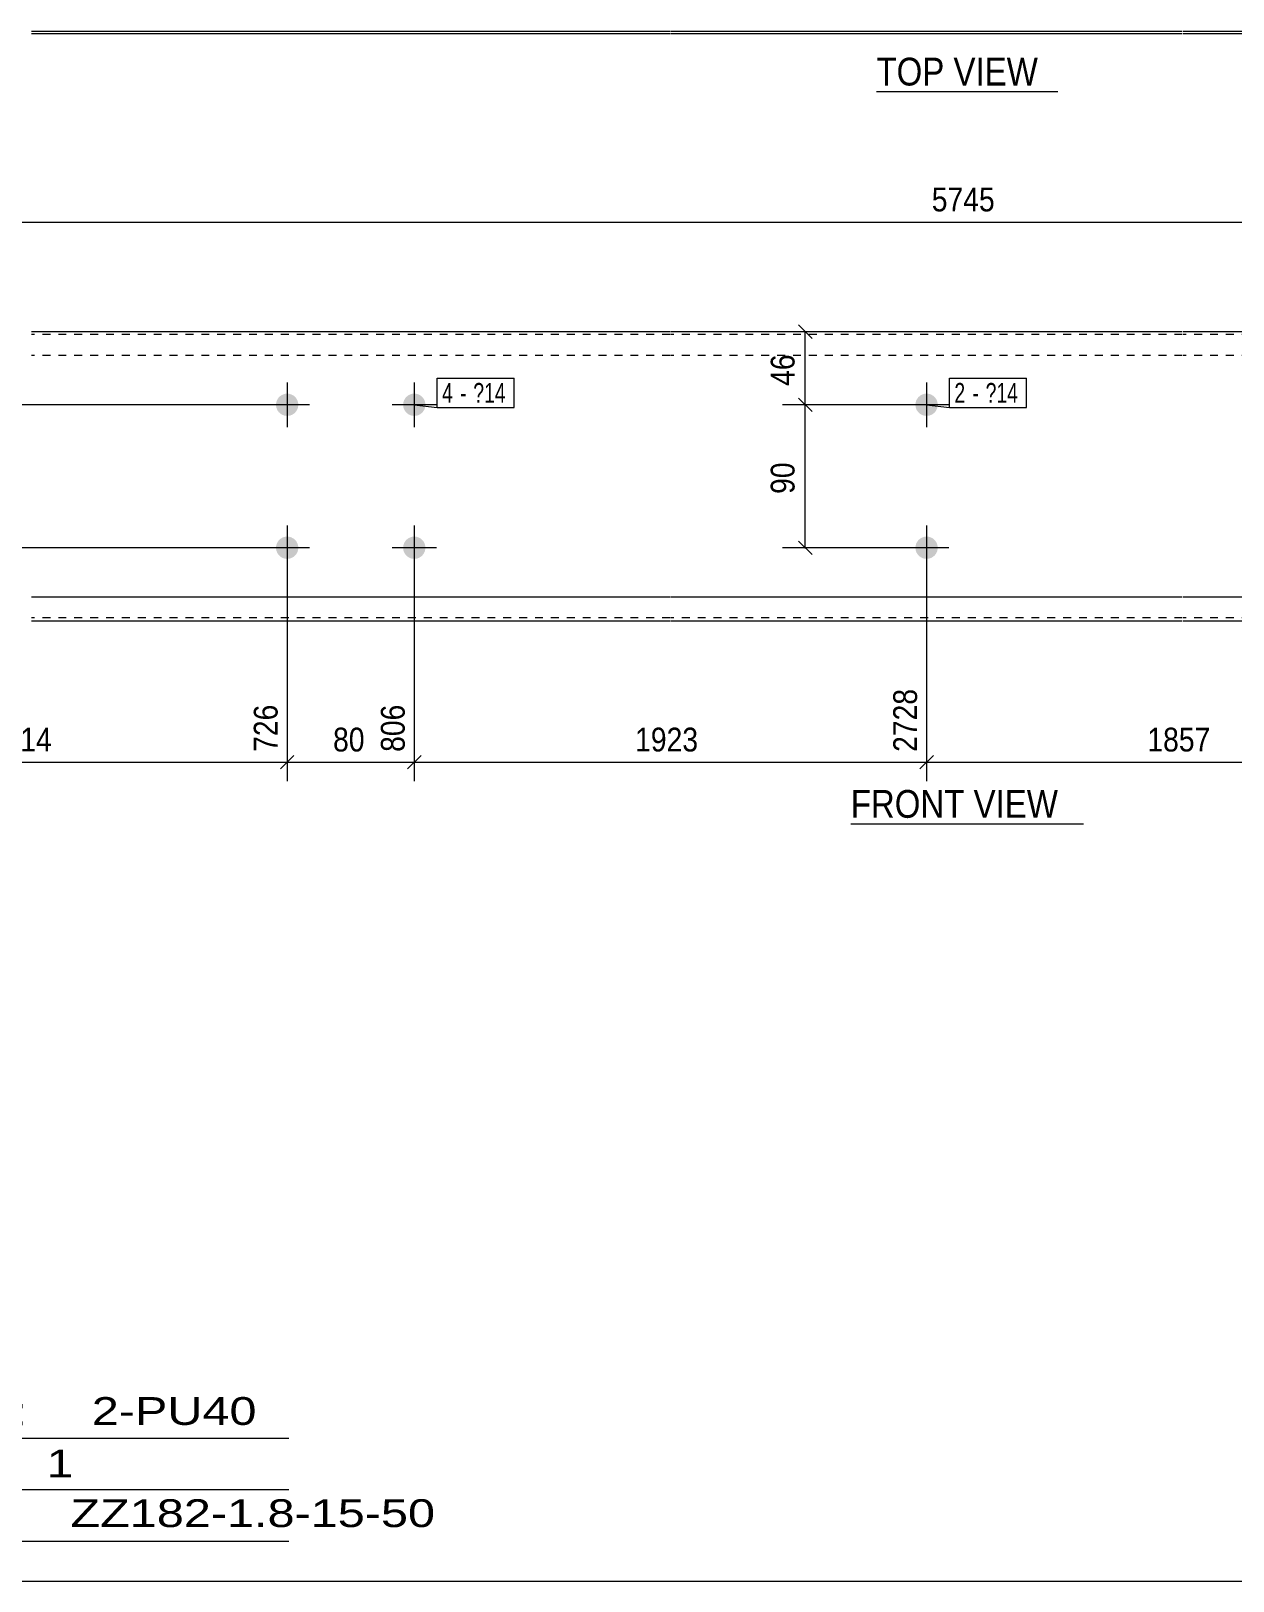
# Model space of a CAD drawing. Header units: millimetres. Extents: x 2 to 579, y 1 to 405.
# Drawn here: x 112 to 263.3, y 5 to 200.2 of the extents above; entities that cross this region are included whole.
import ezdxf

# ---------------------------------------------------------------- set-up
doc = ezdxf.new("R2010")
doc.units = ezdxf.units.MM
doc.linetypes.add('XKITLINE00', pattern=[0])
doc.linetypes.add('XKITLINE01', pattern=[4, 1, -1, 1, -1])
for name, color, linetype, lineweight in [('Bolt', 3, 'Continuous', 0), ('BoltMark', 7, 'Continuous', 0), ('Dimensions', 7, 'Continuous', 0), ('DrawingSheet', 5, 'Continuous', 0), ('OtherObjectType', 7, 'Continuous', 0), ('Part', 2, 'Continuous', 0)]:
    doc.layers.add(name, color=color, linetype=linetype, lineweight=lineweight)
doc.styles.add('ARIAL', font='ARIAL.TTF')
doc.styles.add('ARIAL_NARROW', font='ARIALN.TTF')

# ---------------------------------------------------------------- blocks, each defined once
blk = doc.blocks.new('*A1')
at = {"layer": 'Bolt'}
for points in [[(145.68, 153.06), (145.68, 153.02), (145.68, 152.99), (145.68, 152.95), (145.67, 152.92), (145.67, 152.89), (145.66, 152.85), (145.65, 152.82), (145.65, 152.79), (145.64, 152.75), (145.63, 152.72), (145.62, 152.69), (145.61, 152.65), (145.6, 152.62), (145.59, 152.59), (145.58, 152.56), (145.56, 152.52), (145.55, 152.49), (145.53, 152.46), (145.52, 152.43), (145.5, 152.4), (145.48, 152.37), (145.46, 152.34), (145.45, 152.31), (145.43, 152.29), (145.41, 152.26), (145.39, 152.23), (145.36, 152.2), (145.34, 152.18), (145.32, 152.15), (145.3, 152.13), (145.27, 152.1), (145.25, 152.08), (145.22, 152.05), (145.2, 152.03), (145.17, 152.01), (145.14, 151.99), (145.12, 151.97), (145.09, 151.95), (145.06, 151.93), (145.03, 151.91), (145, 151.89), (144.97, 151.87), (144.94, 151.86), (144.91, 151.84), (144.88, 151.83), (144.85, 151.81), (144.82, 151.8), (144.79, 151.79), (144.75, 151.77), (144.72, 151.76), (144.69, 151.75), (144.66, 151.74), (144.62, 151.73), (144.59, 151.73), (144.55, 151.72), (144.52, 151.71), (144.49, 151.71), (144.45, 151.7), (144.42, 151.7), (144.38, 151.7), (144.35, 151.69), (144.32, 151.69), (144.28, 151.69), (144.25, 151.69), (144.21, 151.69), (144.18, 151.7), (144.14, 151.7), (144.11, 151.7), (144.08, 151.71), (144.04, 151.71), (144.01, 151.72), (143.98, 151.73), (143.94, 151.73), (143.91, 151.74), (143.88, 151.75), (143.84, 151.76), (143.81, 151.77), (143.78, 151.79), (143.75, 151.8), (143.71, 151.81), (143.68, 151.83), (143.65, 151.84), (143.62, 151.86), (143.59, 151.87), (143.56, 151.89), (143.53, 151.91), (143.5, 151.93), (143.48, 151.95), (143.45, 151.97), (143.42, 151.99), (143.39, 152.01), (143.37, 152.03), (143.34, 152.05), (143.32, 152.08), (143.29, 152.1), (143.27, 152.13), (143.24, 152.15), (143.22, 152.18), (143.2, 152.2), (143.18, 152.23), (143.16, 152.26), (143.14, 152.29), (143.12, 152.31), (143.1, 152.34), (143.08, 152.37), (143.06, 152.4), (143.05, 152.43), (143.03, 152.46), (143.02, 152.49), (143, 152.52), (142.99, 152.56), (142.98, 152.59), (142.96, 152.62), (142.95, 152.65), (142.94, 152.69), (142.93, 152.72), (142.92, 152.75), (142.92, 152.79), (142.91, 152.82), (142.9, 152.85), (142.9, 152.89), (142.89, 152.92), (142.89, 152.95), (142.89, 152.99), (142.88, 153.02), (142.88, 153.06), (142.88, 153.09), (142.88, 153.13), (142.88, 153.16), (142.89, 153.2), (142.89, 153.23), (142.89, 153.26), (142.9, 153.3), (142.9, 153.33), (142.91, 153.37), (142.92, 153.4), (142.92, 153.43), (142.93, 153.47), (142.94, 153.5), (142.95, 153.53), (142.96, 153.56), (142.98, 153.6), (142.99, 153.63), (143, 153.66), (143.02, 153.69), (143.03, 153.72), (143.05, 153.75), (143.06, 153.78), (143.08, 153.81), (143.1, 153.84), (143.12, 153.87), (143.14, 153.9), (143.16, 153.93), (143.18, 153.95), (143.2, 153.98), (143.22, 154.01), (143.24, 154.03), (143.27, 154.06), (143.29, 154.08), (143.32, 154.11), (143.34, 154.13), (143.37, 154.15), (143.39, 154.17), (143.42, 154.2), (143.45, 154.22), (143.48, 154.24), (143.5, 154.26), (143.53, 154.27), (143.56, 154.29), (143.59, 154.31), (143.62, 154.33), (143.65, 154.34), (143.68, 154.36), (143.71, 154.37), (143.75, 154.39), (143.78, 154.4), (143.81, 154.41), (143.84, 154.42), (143.88, 154.43), (143.91, 154.44), (143.94, 154.45), (143.98, 154.46), (144.01, 154.47), (144.04, 154.47), (144.08, 154.48), (144.11, 154.48), (144.14, 154.49), (144.18, 154.49), (144.21, 154.49), (144.25, 154.49), (144.28, 154.49), (144.32, 154.49), (144.35, 154.49), (144.38, 154.49), (144.42, 154.49), (144.45, 154.48), (144.49, 154.48), (144.52, 154.47), (144.55, 154.47), (144.59, 154.46), (144.62, 154.45), (144.66, 154.44), (144.69, 154.43), (144.72, 154.42), (144.75, 154.41), (144.79, 154.4), (144.82, 154.39), (144.85, 154.37), (144.88, 154.36), (144.91, 154.34), (144.94, 154.33), (144.97, 154.31), (145, 154.29), (145.03, 154.27), (145.06, 154.26), (145.09, 154.24), (145.12, 154.22), (145.14, 154.2), (145.17, 154.17), (145.2, 154.15), (145.22, 154.13), (145.25, 154.11), (145.27, 154.08), (145.3, 154.06), (145.32, 154.03), (145.34, 154.01), (145.36, 153.98), (145.39, 153.95), (145.41, 153.93), (145.43, 153.9), (145.45, 153.87), (145.46, 153.84), (145.48, 153.81), (145.5, 153.78), (145.52, 153.75), (145.53, 153.72), (145.55, 153.69), (145.56, 153.66), (145.58, 153.63), (145.59, 153.6), (145.6, 153.56), (145.61, 153.53), (145.62, 153.5), (145.63, 153.47), (145.64, 153.43), (145.65, 153.4), (145.65, 153.37), (145.66, 153.33), (145.67, 153.3), (145.67, 153.26), (145.68, 153.23), (145.68, 153.2), (145.68, 153.16), (145.68, 153.13), (145.68, 153.09)], [(161.68, 153.06), (161.68, 153.02), (161.68, 152.99), (161.68, 152.95), (161.67, 152.92), (161.67, 152.89), (161.66, 152.85), (161.65, 152.82), (161.65, 152.79), (161.64, 152.75), (161.63, 152.72), (161.62, 152.69), (161.61, 152.65), (161.6, 152.62), (161.59, 152.59), (161.58, 152.56), (161.56, 152.52), (161.55, 152.49), (161.53, 152.46), (161.52, 152.43), (161.5, 152.4), (161.48, 152.37), (161.46, 152.34), (161.45, 152.31), (161.43, 152.29), (161.41, 152.26), (161.39, 152.23), (161.36, 152.2), (161.34, 152.18), (161.32, 152.15), (161.3, 152.13), (161.27, 152.1), (161.25, 152.08), (161.22, 152.05), (161.2, 152.03), (161.17, 152.01), (161.14, 151.99), (161.12, 151.97), (161.09, 151.95), (161.06, 151.93), (161.03, 151.91), (161, 151.89), (160.97, 151.87), (160.94, 151.86), (160.91, 151.84), (160.88, 151.83), (160.85, 151.81), (160.82, 151.8), (160.79, 151.79), (160.75, 151.77), (160.72, 151.76), (160.69, 151.75), (160.66, 151.74), (160.62, 151.73), (160.59, 151.73), (160.55, 151.72), (160.52, 151.71), (160.49, 151.71), (160.45, 151.7), (160.42, 151.7), (160.38, 151.7), (160.35, 151.69), (160.32, 151.69), (160.28, 151.69), (160.25, 151.69), (160.21, 151.69), (160.18, 151.7), (160.14, 151.7), (160.11, 151.7), (160.08, 151.71), (160.04, 151.71), (160.01, 151.72), (159.98, 151.73), (159.94, 151.73), (159.91, 151.74), (159.88, 151.75), (159.84, 151.76), (159.81, 151.77), (159.78, 151.79), (159.75, 151.8), (159.71, 151.81), (159.68, 151.83), (159.65, 151.84), (159.62, 151.86), (159.59, 151.87), (159.56, 151.89), (159.53, 151.91), (159.5, 151.93), (159.48, 151.95), (159.45, 151.97), (159.42, 151.99), (159.39, 152.01), (159.37, 152.03), (159.34, 152.05), (159.32, 152.08), (159.29, 152.1), (159.27, 152.13), (159.24, 152.15), (159.22, 152.18), (159.2, 152.2), (159.18, 152.23), (159.16, 152.26), (159.14, 152.29), (159.12, 152.31), (159.1, 152.34), (159.08, 152.37), (159.06, 152.4), (159.05, 152.43), (159.03, 152.46), (159.02, 152.49), (159, 152.52), (158.99, 152.56), (158.98, 152.59), (158.96, 152.62), (158.95, 152.65), (158.94, 152.69), (158.93, 152.72), (158.92, 152.75), (158.92, 152.79), (158.91, 152.82), (158.9, 152.85), (158.9, 152.89), (158.89, 152.92), (158.89, 152.95), (158.89, 152.99), (158.88, 153.02), (158.88, 153.06), (158.88, 153.09), (158.88, 153.13), (158.88, 153.16), (158.89, 153.2), (158.89, 153.23), (158.89, 153.26), (158.9, 153.3), (158.9, 153.33), (158.91, 153.37), (158.92, 153.4), (158.92, 153.43), (158.93, 153.47), (158.94, 153.5), (158.95, 153.53), (158.96, 153.56), (158.98, 153.6), (158.99, 153.63), (159, 153.66), (159.02, 153.69), (159.03, 153.72), (159.05, 153.75), (159.06, 153.78), (159.08, 153.81), (159.1, 153.84), (159.12, 153.87), (159.14, 153.9), (159.16, 153.93), (159.18, 153.95), (159.2, 153.98), (159.22, 154.01), (159.24, 154.03), (159.27, 154.06), (159.29, 154.08), (159.32, 154.11), (159.34, 154.13), (159.37, 154.15), (159.39, 154.17), (159.42, 154.2), (159.45, 154.22), (159.48, 154.24), (159.5, 154.26), (159.53, 154.27), (159.56, 154.29), (159.59, 154.31), (159.62, 154.33), (159.65, 154.34), (159.68, 154.36), (159.71, 154.37), (159.75, 154.39), (159.78, 154.4), (159.81, 154.41), (159.84, 154.42), (159.88, 154.43), (159.91, 154.44), (159.94, 154.45), (159.98, 154.46), (160.01, 154.47), (160.04, 154.47), (160.08, 154.48), (160.11, 154.48), (160.14, 154.49), (160.18, 154.49), (160.21, 154.49), (160.25, 154.49), (160.28, 154.49), (160.32, 154.49), (160.35, 154.49), (160.38, 154.49), (160.42, 154.49), (160.45, 154.48), (160.49, 154.48), (160.52, 154.47), (160.55, 154.47), (160.59, 154.46), (160.62, 154.45), (160.66, 154.44), (160.69, 154.43), (160.72, 154.42), (160.75, 154.41), (160.79, 154.4), (160.82, 154.39), (160.85, 154.37), (160.88, 154.36), (160.91, 154.34), (160.94, 154.33), (160.97, 154.31), (161, 154.29), (161.03, 154.27), (161.06, 154.26), (161.09, 154.24), (161.12, 154.22), (161.14, 154.2), (161.17, 154.17), (161.2, 154.15), (161.22, 154.13), (161.25, 154.11), (161.27, 154.08), (161.3, 154.06), (161.32, 154.03), (161.34, 154.01), (161.36, 153.98), (161.39, 153.95), (161.41, 153.93), (161.43, 153.9), (161.45, 153.87), (161.46, 153.84), (161.48, 153.81), (161.5, 153.78), (161.52, 153.75), (161.53, 153.72), (161.55, 153.69), (161.56, 153.66), (161.58, 153.63), (161.59, 153.6), (161.6, 153.56), (161.61, 153.53), (161.62, 153.5), (161.63, 153.47), (161.64, 153.43), (161.65, 153.4), (161.65, 153.37), (161.66, 153.33), (161.67, 153.3), (161.67, 153.26), (161.68, 153.23), (161.68, 153.2), (161.68, 153.16), (161.68, 153.13), (161.68, 153.09)], [(145.68, 135.06), (145.68, 135.02), (145.68, 134.99), (145.68, 134.95), (145.67, 134.92), (145.67, 134.89), (145.66, 134.85), (145.65, 134.82), (145.65, 134.79), (145.64, 134.75), (145.63, 134.72), (145.62, 134.69), (145.61, 134.65), (145.6, 134.62), (145.59, 134.59), (145.58, 134.56), (145.56, 134.52), (145.55, 134.49), (145.53, 134.46), (145.52, 134.43), (145.5, 134.4), (145.48, 134.37), (145.46, 134.34), (145.45, 134.31), (145.43, 134.29), (145.41, 134.26), (145.39, 134.23), (145.36, 134.2), (145.34, 134.18), (145.32, 134.15), (145.3, 134.13), (145.27, 134.1), (145.25, 134.08), (145.22, 134.05), (145.2, 134.03), (145.17, 134.01), (145.14, 133.99), (145.12, 133.97), (145.09, 133.95), (145.06, 133.93), (145.03, 133.91), (145, 133.89), (144.97, 133.87), (144.94, 133.86), (144.91, 133.84), (144.88, 133.83), (144.85, 133.81), (144.82, 133.8), (144.79, 133.79), (144.75, 133.77), (144.72, 133.76), (144.69, 133.75), (144.66, 133.74), (144.62, 133.73), (144.59, 133.73), (144.55, 133.72), (144.52, 133.71), (144.49, 133.71), (144.45, 133.7), (144.42, 133.7), (144.38, 133.7), (144.35, 133.69), (144.32, 133.69), (144.28, 133.69), (144.25, 133.69), (144.21, 133.69), (144.18, 133.7), (144.14, 133.7), (144.11, 133.7), (144.08, 133.71), (144.04, 133.71), (144.01, 133.72), (143.98, 133.73), (143.94, 133.73), (143.91, 133.74), (143.88, 133.75), (143.84, 133.76), (143.81, 133.77), (143.78, 133.79), (143.75, 133.8), (143.71, 133.81), (143.68, 133.83), (143.65, 133.84), (143.62, 133.86), (143.59, 133.87), (143.56, 133.89), (143.53, 133.91), (143.5, 133.93), (143.48, 133.95), (143.45, 133.97), (143.42, 133.99), (143.39, 134.01), (143.37, 134.03), (143.34, 134.05), (143.32, 134.08), (143.29, 134.1), (143.27, 134.13), (143.24, 134.15), (143.22, 134.18), (143.2, 134.2), (143.18, 134.23), (143.16, 134.26), (143.14, 134.29), (143.12, 134.31), (143.1, 134.34), (143.08, 134.37), (143.06, 134.4), (143.05, 134.43), (143.03, 134.46), (143.02, 134.49), (143, 134.52), (142.99, 134.56), (142.98, 134.59), (142.96, 134.62), (142.95, 134.65), (142.94, 134.69), (142.93, 134.72), (142.92, 134.75), (142.92, 134.79), (142.91, 134.82), (142.9, 134.85), (142.9, 134.89), (142.89, 134.92), (142.89, 134.95), (142.89, 134.99), (142.88, 135.02), (142.88, 135.06), (142.88, 135.09), (142.88, 135.13), (142.88, 135.16), (142.89, 135.2), (142.89, 135.23), (142.89, 135.26), (142.9, 135.3), (142.9, 135.33), (142.91, 135.37), (142.92, 135.4), (142.92, 135.43), (142.93, 135.47), (142.94, 135.5), (142.95, 135.53), (142.96, 135.56), (142.98, 135.6), (142.99, 135.63), (143, 135.66), (143.02, 135.69), (143.03, 135.72), (143.05, 135.75), (143.06, 135.78), (143.08, 135.81), (143.1, 135.84), (143.12, 135.87), (143.14, 135.9), (143.16, 135.93), (143.18, 135.95), (143.2, 135.98), (143.22, 136.01), (143.24, 136.03), (143.27, 136.06), (143.29, 136.08), (143.32, 136.11), (143.34, 136.13), (143.37, 136.15), (143.39, 136.17), (143.42, 136.2), (143.45, 136.22), (143.48, 136.24), (143.5, 136.26), (143.53, 136.27), (143.56, 136.29), (143.59, 136.31), (143.62, 136.33), (143.65, 136.34), (143.68, 136.36), (143.71, 136.37), (143.75, 136.39), (143.78, 136.4), (143.81, 136.41), (143.84, 136.42), (143.88, 136.43), (143.91, 136.44), (143.94, 136.45), (143.98, 136.46), (144.01, 136.47), (144.04, 136.47), (144.08, 136.48), (144.11, 136.48), (144.14, 136.49), (144.18, 136.49), (144.21, 136.49), (144.25, 136.49), (144.28, 136.49), (144.32, 136.49), (144.35, 136.49), (144.38, 136.49), (144.42, 136.49), (144.45, 136.48), (144.49, 136.48), (144.52, 136.47), (144.55, 136.47), (144.59, 136.46), (144.62, 136.45), (144.66, 136.44), (144.69, 136.43), (144.72, 136.42), (144.75, 136.41), (144.79, 136.4), (144.82, 136.39), (144.85, 136.37), (144.88, 136.36), (144.91, 136.34), (144.94, 136.33), (144.97, 136.31), (145, 136.29), (145.03, 136.27), (145.06, 136.26), (145.09, 136.24), (145.12, 136.22), (145.14, 136.2), (145.17, 136.17), (145.2, 136.15), (145.22, 136.13), (145.25, 136.11), (145.27, 136.08), (145.3, 136.06), (145.32, 136.03), (145.34, 136.01), (145.36, 135.98), (145.39, 135.95), (145.41, 135.93), (145.43, 135.9), (145.45, 135.87), (145.46, 135.84), (145.48, 135.81), (145.5, 135.78), (145.52, 135.75), (145.53, 135.72), (145.55, 135.69), (145.56, 135.66), (145.58, 135.63), (145.59, 135.6), (145.6, 135.56), (145.61, 135.53), (145.62, 135.5), (145.63, 135.47), (145.64, 135.43), (145.65, 135.4), (145.65, 135.37), (145.66, 135.33), (145.67, 135.3), (145.67, 135.26), (145.68, 135.23), (145.68, 135.2), (145.68, 135.16), (145.68, 135.13), (145.68, 135.09)], [(161.68, 135.06), (161.68, 135.02), (161.68, 134.99), (161.68, 134.95), (161.67, 134.92), (161.67, 134.89), (161.66, 134.85), (161.65, 134.82), (161.65, 134.79), (161.64, 134.75), (161.63, 134.72), (161.62, 134.69), (161.61, 134.65), (161.6, 134.62), (161.59, 134.59), (161.58, 134.56), (161.56, 134.52), (161.55, 134.49), (161.53, 134.46), (161.52, 134.43), (161.5, 134.4), (161.48, 134.37), (161.46, 134.34), (161.45, 134.31), (161.43, 134.29), (161.41, 134.26), (161.39, 134.23), (161.36, 134.2), (161.34, 134.18), (161.32, 134.15), (161.3, 134.13), (161.27, 134.1), (161.25, 134.08), (161.22, 134.05), (161.2, 134.03), (161.17, 134.01), (161.14, 133.99), (161.12, 133.97), (161.09, 133.95), (161.06, 133.93), (161.03, 133.91), (161, 133.89), (160.97, 133.87), (160.94, 133.86), (160.91, 133.84), (160.88, 133.83), (160.85, 133.81), (160.82, 133.8), (160.79, 133.79), (160.75, 133.77), (160.72, 133.76), (160.69, 133.75), (160.66, 133.74), (160.62, 133.73), (160.59, 133.73), (160.55, 133.72), (160.52, 133.71), (160.49, 133.71), (160.45, 133.7), (160.42, 133.7), (160.38, 133.7), (160.35, 133.69), (160.32, 133.69), (160.28, 133.69), (160.25, 133.69), (160.21, 133.69), (160.18, 133.7), (160.14, 133.7), (160.11, 133.7), (160.08, 133.71), (160.04, 133.71), (160.01, 133.72), (159.98, 133.73), (159.94, 133.73), (159.91, 133.74), (159.88, 133.75), (159.84, 133.76), (159.81, 133.77), (159.78, 133.79), (159.75, 133.8), (159.71, 133.81), (159.68, 133.83), (159.65, 133.84), (159.62, 133.86), (159.59, 133.87), (159.56, 133.89), (159.53, 133.91), (159.5, 133.93), (159.48, 133.95), (159.45, 133.97), (159.42, 133.99), (159.39, 134.01), (159.37, 134.03), (159.34, 134.05), (159.32, 134.08), (159.29, 134.1), (159.27, 134.13), (159.24, 134.15), (159.22, 134.18), (159.2, 134.2), (159.18, 134.23), (159.16, 134.26), (159.14, 134.29), (159.12, 134.31), (159.1, 134.34), (159.08, 134.37), (159.06, 134.4), (159.05, 134.43), (159.03, 134.46), (159.02, 134.49), (159, 134.52), (158.99, 134.56), (158.98, 134.59), (158.96, 134.62), (158.95, 134.65), (158.94, 134.69), (158.93, 134.72), (158.92, 134.75), (158.92, 134.79), (158.91, 134.82), (158.9, 134.85), (158.9, 134.89), (158.89, 134.92), (158.89, 134.95), (158.89, 134.99), (158.88, 135.02), (158.88, 135.06), (158.88, 135.09), (158.88, 135.13), (158.88, 135.16), (158.89, 135.2), (158.89, 135.23), (158.89, 135.26), (158.9, 135.3), (158.9, 135.33), (158.91, 135.37), (158.92, 135.4), (158.92, 135.43), (158.93, 135.47), (158.94, 135.5), (158.95, 135.53), (158.96, 135.56), (158.98, 135.6), (158.99, 135.63), (159, 135.66), (159.02, 135.69), (159.03, 135.72), (159.05, 135.75), (159.06, 135.78), (159.08, 135.81), (159.1, 135.84), (159.12, 135.87), (159.14, 135.9), (159.16, 135.93), (159.18, 135.95), (159.2, 135.98), (159.22, 136.01), (159.24, 136.03), (159.27, 136.06), (159.29, 136.08), (159.32, 136.11), (159.34, 136.13), (159.37, 136.15), (159.39, 136.17), (159.42, 136.2), (159.45, 136.22), (159.48, 136.24), (159.5, 136.26), (159.53, 136.27), (159.56, 136.29), (159.59, 136.31), (159.62, 136.33), (159.65, 136.34), (159.68, 136.36), (159.71, 136.37), (159.75, 136.39), (159.78, 136.4), (159.81, 136.41), (159.84, 136.42), (159.88, 136.43), (159.91, 136.44), (159.94, 136.45), (159.98, 136.46), (160.01, 136.47), (160.04, 136.47), (160.08, 136.48), (160.11, 136.48), (160.14, 136.49), (160.18, 136.49), (160.21, 136.49), (160.25, 136.49), (160.28, 136.49), (160.32, 136.49), (160.35, 136.49), (160.38, 136.49), (160.42, 136.49), (160.45, 136.48), (160.49, 136.48), (160.52, 136.47), (160.55, 136.47), (160.59, 136.46), (160.62, 136.45), (160.66, 136.44), (160.69, 136.43), (160.72, 136.42), (160.75, 136.41), (160.79, 136.4), (160.82, 136.39), (160.85, 136.37), (160.88, 136.36), (160.91, 136.34), (160.94, 136.33), (160.97, 136.31), (161, 136.29), (161.03, 136.27), (161.06, 136.26), (161.09, 136.24), (161.12, 136.22), (161.14, 136.2), (161.17, 136.17), (161.2, 136.15), (161.22, 136.13), (161.25, 136.11), (161.27, 136.08), (161.3, 136.06), (161.32, 136.03), (161.34, 136.01), (161.36, 135.98), (161.39, 135.95), (161.41, 135.93), (161.43, 135.9), (161.45, 135.87), (161.46, 135.84), (161.48, 135.81), (161.5, 135.78), (161.52, 135.75), (161.53, 135.72), (161.55, 135.69), (161.56, 135.66), (161.58, 135.63), (161.59, 135.6), (161.6, 135.56), (161.61, 135.53), (161.62, 135.5), (161.63, 135.47), (161.64, 135.43), (161.65, 135.4), (161.65, 135.37), (161.66, 135.33), (161.67, 135.3), (161.67, 135.26), (161.68, 135.23), (161.68, 135.2), (161.68, 135.16), (161.68, 135.13), (161.68, 135.09)]]:
    blk.add_hatch(color=3, dxfattribs=at).paths.add_polyline_path(points, flags=17)
at = {"layer": 'Bolt', "color": 3, "linetype": 'XKITLINE00', "lineweight": 0}
for p, q in [((144.28, 155.89), (144.28, 150.29)), ((160.28, 155.89), (160.28, 150.29)), ((147.08, 153.09), (141.48, 153.09)), ((163.08, 153.09), (157.48, 153.09)), ((144.28, 137.89), (144.28, 132.29)), ((160.28, 137.89), (160.28, 132.29)), ((147.08, 135.09), (141.48, 135.09)), ((163.08, 135.09), (157.48, 135.09))]:
    blk.add_line(p, q, dxfattribs=at)
blk = doc.blocks.new('*A3')
at = {"layer": 'Bolt'}
for points in [[(226.17, 153.06), (226.17, 153.02), (226.17, 152.99), (226.16, 152.95), (226.16, 152.92), (226.15, 152.89), (226.15, 152.85), (226.14, 152.82), (226.14, 152.79), (226.13, 152.75), (226.12, 152.72), (226.11, 152.69), (226.1, 152.65), (226.09, 152.62), (226.08, 152.59), (226.06, 152.56), (226.05, 152.52), (226.04, 152.49), (226.02, 152.46), (226, 152.43), (225.99, 152.4), (225.97, 152.37), (225.95, 152.34), (225.93, 152.31), (225.91, 152.29), (225.89, 152.26), (225.87, 152.23), (225.85, 152.2), (225.83, 152.18), (225.81, 152.15), (225.78, 152.13), (225.76, 152.1), (225.74, 152.08), (225.71, 152.05), (225.68, 152.03), (225.66, 152.01), (225.63, 151.99), (225.6, 151.97), (225.58, 151.95), (225.55, 151.93), (225.52, 151.91), (225.49, 151.89), (225.46, 151.87), (225.43, 151.86), (225.4, 151.84), (225.37, 151.83), (225.34, 151.81), (225.31, 151.8), (225.27, 151.79), (225.24, 151.77), (225.21, 151.76), (225.18, 151.75), (225.14, 151.74), (225.11, 151.73), (225.08, 151.73), (225.04, 151.72), (225.01, 151.71), (224.98, 151.71), (224.94, 151.7), (224.91, 151.7), (224.87, 151.7), (224.84, 151.69), (224.8, 151.69), (224.77, 151.69), (224.74, 151.69), (224.7, 151.69), (224.67, 151.7), (224.63, 151.7), (224.6, 151.7), (224.56, 151.71), (224.53, 151.71), (224.5, 151.72), (224.46, 151.73), (224.43, 151.73), (224.4, 151.74), (224.36, 151.75), (224.33, 151.76), (224.3, 151.77), (224.27, 151.79), (224.23, 151.8), (224.2, 151.81), (224.17, 151.83), (224.14, 151.84), (224.11, 151.86), (224.08, 151.87), (224.05, 151.89), (224.02, 151.91), (223.99, 151.93), (223.96, 151.95), (223.94, 151.97), (223.91, 151.99), (223.88, 152.01), (223.86, 152.03), (223.83, 152.05), (223.8, 152.08), (223.78, 152.1), (223.76, 152.13), (223.73, 152.15), (223.71, 152.18), (223.69, 152.2), (223.67, 152.23), (223.65, 152.26), (223.63, 152.29), (223.61, 152.31), (223.59, 152.34), (223.57, 152.37), (223.55, 152.4), (223.53, 152.43), (223.52, 152.46), (223.5, 152.49), (223.49, 152.52), (223.48, 152.56), (223.46, 152.59), (223.45, 152.62), (223.44, 152.65), (223.43, 152.69), (223.42, 152.72), (223.41, 152.75), (223.4, 152.79), (223.4, 152.82), (223.39, 152.85), (223.38, 152.89), (223.38, 152.92), (223.38, 152.95), (223.37, 152.99), (223.37, 153.02), (223.37, 153.06), (223.37, 153.09), (223.37, 153.13), (223.37, 153.16), (223.37, 153.2), (223.38, 153.23), (223.38, 153.26), (223.38, 153.3), (223.39, 153.33), (223.4, 153.37), (223.4, 153.4), (223.41, 153.43), (223.42, 153.47), (223.43, 153.5), (223.44, 153.53), (223.45, 153.56), (223.46, 153.6), (223.48, 153.63), (223.49, 153.66), (223.5, 153.69), (223.52, 153.72), (223.53, 153.75), (223.55, 153.78), (223.57, 153.81), (223.59, 153.84), (223.61, 153.87), (223.63, 153.9), (223.65, 153.93), (223.67, 153.95), (223.69, 153.98), (223.71, 154.01), (223.73, 154.03), (223.76, 154.06), (223.78, 154.08), (223.8, 154.11), (223.83, 154.13), (223.86, 154.15), (223.88, 154.17), (223.91, 154.2), (223.94, 154.22), (223.96, 154.24), (223.99, 154.26), (224.02, 154.27), (224.05, 154.29), (224.08, 154.31), (224.11, 154.33), (224.14, 154.34), (224.17, 154.36), (224.2, 154.37), (224.23, 154.39), (224.27, 154.4), (224.3, 154.41), (224.33, 154.42), (224.36, 154.43), (224.4, 154.44), (224.43, 154.45), (224.46, 154.46), (224.5, 154.47), (224.53, 154.47), (224.56, 154.48), (224.6, 154.48), (224.63, 154.49), (224.67, 154.49), (224.7, 154.49), (224.74, 154.49), (224.77, 154.49), (224.8, 154.49), (224.84, 154.49), (224.87, 154.49), (224.91, 154.49), (224.94, 154.48), (224.98, 154.48), (225.01, 154.47), (225.04, 154.47), (225.08, 154.46), (225.11, 154.45), (225.14, 154.44), (225.18, 154.43), (225.21, 154.42), (225.24, 154.41), (225.27, 154.4), (225.31, 154.39), (225.34, 154.37), (225.37, 154.36), (225.4, 154.34), (225.43, 154.33), (225.46, 154.31), (225.49, 154.29), (225.52, 154.27), (225.55, 154.26), (225.58, 154.24), (225.6, 154.22), (225.63, 154.2), (225.66, 154.17), (225.68, 154.15), (225.71, 154.13), (225.74, 154.11), (225.76, 154.08), (225.78, 154.06), (225.81, 154.03), (225.83, 154.01), (225.85, 153.98), (225.87, 153.95), (225.89, 153.93), (225.91, 153.9), (225.93, 153.87), (225.95, 153.84), (225.97, 153.81), (225.99, 153.78), (226, 153.75), (226.02, 153.72), (226.04, 153.69), (226.05, 153.66), (226.06, 153.63), (226.08, 153.6), (226.09, 153.56), (226.1, 153.53), (226.11, 153.5), (226.12, 153.47), (226.13, 153.43), (226.14, 153.4), (226.14, 153.37), (226.15, 153.33), (226.15, 153.3), (226.16, 153.26), (226.16, 153.23), (226.17, 153.2), (226.17, 153.16), (226.17, 153.13), (226.17, 153.09)], [(226.17, 135.06), (226.17, 135.02), (226.17, 134.99), (226.16, 134.95), (226.16, 134.92), (226.15, 134.89), (226.15, 134.85), (226.14, 134.82), (226.14, 134.79), (226.13, 134.75), (226.12, 134.72), (226.11, 134.69), (226.1, 134.65), (226.09, 134.62), (226.08, 134.59), (226.06, 134.56), (226.05, 134.52), (226.04, 134.49), (226.02, 134.46), (226, 134.43), (225.99, 134.4), (225.97, 134.37), (225.95, 134.34), (225.93, 134.31), (225.91, 134.29), (225.89, 134.26), (225.87, 134.23), (225.85, 134.2), (225.83, 134.18), (225.81, 134.15), (225.78, 134.13), (225.76, 134.1), (225.74, 134.08), (225.71, 134.05), (225.68, 134.03), (225.66, 134.01), (225.63, 133.99), (225.6, 133.97), (225.58, 133.95), (225.55, 133.93), (225.52, 133.91), (225.49, 133.89), (225.46, 133.87), (225.43, 133.86), (225.4, 133.84), (225.37, 133.83), (225.34, 133.81), (225.31, 133.8), (225.27, 133.79), (225.24, 133.77), (225.21, 133.76), (225.18, 133.75), (225.14, 133.74), (225.11, 133.73), (225.08, 133.73), (225.04, 133.72), (225.01, 133.71), (224.98, 133.71), (224.94, 133.7), (224.91, 133.7), (224.87, 133.7), (224.84, 133.69), (224.8, 133.69), (224.77, 133.69), (224.74, 133.69), (224.7, 133.69), (224.67, 133.7), (224.63, 133.7), (224.6, 133.7), (224.56, 133.71), (224.53, 133.71), (224.5, 133.72), (224.46, 133.73), (224.43, 133.73), (224.4, 133.74), (224.36, 133.75), (224.33, 133.76), (224.3, 133.77), (224.27, 133.79), (224.23, 133.8), (224.2, 133.81), (224.17, 133.83), (224.14, 133.84), (224.11, 133.86), (224.08, 133.87), (224.05, 133.89), (224.02, 133.91), (223.99, 133.93), (223.96, 133.95), (223.94, 133.97), (223.91, 133.99), (223.88, 134.01), (223.86, 134.03), (223.83, 134.05), (223.8, 134.08), (223.78, 134.1), (223.76, 134.13), (223.73, 134.15), (223.71, 134.18), (223.69, 134.2), (223.67, 134.23), (223.65, 134.26), (223.63, 134.29), (223.61, 134.31), (223.59, 134.34), (223.57, 134.37), (223.55, 134.4), (223.53, 134.43), (223.52, 134.46), (223.5, 134.49), (223.49, 134.52), (223.48, 134.56), (223.46, 134.59), (223.45, 134.62), (223.44, 134.65), (223.43, 134.69), (223.42, 134.72), (223.41, 134.75), (223.4, 134.79), (223.4, 134.82), (223.39, 134.85), (223.38, 134.89), (223.38, 134.92), (223.38, 134.95), (223.37, 134.99), (223.37, 135.02), (223.37, 135.06), (223.37, 135.09), (223.37, 135.13), (223.37, 135.16), (223.37, 135.2), (223.38, 135.23), (223.38, 135.26), (223.38, 135.3), (223.39, 135.33), (223.4, 135.37), (223.4, 135.4), (223.41, 135.43), (223.42, 135.47), (223.43, 135.5), (223.44, 135.53), (223.45, 135.56), (223.46, 135.6), (223.48, 135.63), (223.49, 135.66), (223.5, 135.69), (223.52, 135.72), (223.53, 135.75), (223.55, 135.78), (223.57, 135.81), (223.59, 135.84), (223.61, 135.87), (223.63, 135.9), (223.65, 135.93), (223.67, 135.95), (223.69, 135.98), (223.71, 136.01), (223.73, 136.03), (223.76, 136.06), (223.78, 136.08), (223.8, 136.11), (223.83, 136.13), (223.86, 136.15), (223.88, 136.17), (223.91, 136.2), (223.94, 136.22), (223.96, 136.24), (223.99, 136.26), (224.02, 136.27), (224.05, 136.29), (224.08, 136.31), (224.11, 136.33), (224.14, 136.34), (224.17, 136.36), (224.2, 136.37), (224.23, 136.39), (224.27, 136.4), (224.3, 136.41), (224.33, 136.42), (224.36, 136.43), (224.4, 136.44), (224.43, 136.45), (224.46, 136.46), (224.5, 136.47), (224.53, 136.47), (224.56, 136.48), (224.6, 136.48), (224.63, 136.49), (224.67, 136.49), (224.7, 136.49), (224.74, 136.49), (224.77, 136.49), (224.8, 136.49), (224.84, 136.49), (224.87, 136.49), (224.91, 136.49), (224.94, 136.48), (224.98, 136.48), (225.01, 136.47), (225.04, 136.47), (225.08, 136.46), (225.11, 136.45), (225.14, 136.44), (225.18, 136.43), (225.21, 136.42), (225.24, 136.41), (225.27, 136.4), (225.31, 136.39), (225.34, 136.37), (225.37, 136.36), (225.4, 136.34), (225.43, 136.33), (225.46, 136.31), (225.49, 136.29), (225.52, 136.27), (225.55, 136.26), (225.58, 136.24), (225.6, 136.22), (225.63, 136.2), (225.66, 136.17), (225.68, 136.15), (225.71, 136.13), (225.74, 136.11), (225.76, 136.08), (225.78, 136.06), (225.81, 136.03), (225.83, 136.01), (225.85, 135.98), (225.87, 135.95), (225.89, 135.93), (225.91, 135.9), (225.93, 135.87), (225.95, 135.84), (225.97, 135.81), (225.99, 135.78), (226, 135.75), (226.02, 135.72), (226.04, 135.69), (226.05, 135.66), (226.06, 135.63), (226.08, 135.6), (226.09, 135.56), (226.1, 135.53), (226.11, 135.5), (226.12, 135.47), (226.13, 135.43), (226.14, 135.4), (226.14, 135.37), (226.15, 135.33), (226.15, 135.3), (226.16, 135.26), (226.16, 135.23), (226.17, 135.2), (226.17, 135.16), (226.17, 135.13), (226.17, 135.09)]]:
    blk.add_hatch(color=3, dxfattribs=at).paths.add_polyline_path(points, flags=17)
at = {"layer": 'Bolt', "color": 3, "linetype": 'XKITLINE00', "lineweight": 0}
for p, q in [((224.77, 155.89), (224.77, 150.29)), ((227.57, 153.09), (221.97, 153.09)), ((224.77, 137.89), (224.77, 132.29)), ((227.57, 135.09), (221.97, 135.09))]:
    blk.add_line(p, q, dxfattribs=at)
blk = doc.blocks.new('*A6')
at = {"layer": 'Part', "color": 2, "linetype": 'XKITLINE00', "lineweight": 0}
for p, q in [((192.48, 162.29), (112.09, 162.29)), ((256.96, 162.29), (192.58, 162.29)), ((321.45, 162.29), (257.06, 162.29)), ((192.48, 128.89), (112.09, 128.89)), ((256.96, 128.89), (192.58, 128.89)), ((321.45, 128.89), (257.06, 128.89)), ((112.09, 125.89), (192.48, 125.89)), ((192.58, 125.89), (256.96, 125.89)), ((257.06, 125.89), (321.45, 125.89))]:
    blk.add_line(p, q, dxfattribs=at)
at = {"layer": 'Part', "color": 7, "linetype": 'XKITLINE01', "lineweight": 0}
for p, q in [((192.48, 161.93), (112.09, 161.93)), ((256.96, 161.93), (192.58, 161.93)), ((321.45, 161.93), (257.06, 161.93)), ((192.48, 159.29), (112.09, 159.29)), ((256.96, 159.29), (192.58, 159.29)), ((321.45, 159.29), (257.06, 159.29)), ((192.48, 126.25), (112.09, 126.25)), ((256.96, 126.25), (192.58, 126.25)), ((321.45, 126.25), (257.06, 126.25))]:
    blk.add_line(p, q, dxfattribs=at)
blk = doc.blocks.new('*A12')
at = {"layer": 'Part', "color": 2, "linetype": 'XKITLINE00', "lineweight": 0}
for p, q in [((112.09, 200.15), (192.48, 200.15)), ((192.48, 199.79), (112.09, 199.79)), ((192.58, 200.15), (256.96, 200.15)), ((256.96, 199.79), (192.58, 199.79)), ((257.06, 200.15), (321.45, 200.15)), ((321.45, 199.79), (257.06, 199.79))]:
    blk.add_line(p, q, dxfattribs=at)
blk = doc.blocks.new('*A13')
at = {"layer": 'DrawingSheet', "color": 5, "linetype": 'XKITLINE00', "lineweight": 0}
blk.add_line((5, 5), (579, 5), dxfattribs=at)
blk = doc.blocks.new('*A17')
at = {"layer": 'OtherObjectType', "color": 6, "linetype": 'XKITLINE00', "lineweight": 0}
for p, q in [((94.5, 23), (144.5, 23)), ((94.5, 16.5), (144.5, 16.5)), ((94.5, 10), (144.5, 10))]:
    blk.add_line(p, q, dxfattribs=at)
at = {"layer": 'OtherObjectType', "color": 6, "style": 'ARIAL_NARROW'}
for s, width, p in [('MARK:', 1.275, (95.27, 24.58)), ('2-PU40', 1.525501, (119.69, 24.65)), ('QTY:', 1.275, (94.5, 18.19)), ('1', 1.525501, (113.99, 18.05)), ('DESC.:', 1.275, (94.29, 11.63)), ('ZZ182-1.8-15-50', 1.525501, (117, 11.79))]:
    blk.add_text(s, height=3.5, dxfattribs=dict(at, width=width)).set_placement(p)
blk = doc.blocks.new('*A23')
at = {"layer": 'Dimensions', "color": 7, "linetype": 'XKITLINE00', "lineweight": 0}
for p, q in [((223.77, 153.09), (206.65, 153.09)), ((208.65, 153.94), (210.35, 152.24)), ((209.5, 135.09), (209.5, 153.09)), ((223.77, 135.09), (206.65, 135.09)), ((208.65, 135.94), (210.35, 134.24))]:
    blk.add_line(p, q, dxfattribs=at)
at = {"layer": 'Dimensions', "color": 3}
for p in [(209.5, 153.09), (209.5, 135.09)]:
    blk.add_point(p, dxfattribs=at)
at = {"layer": 'Dimensions', "color": 3, "style": 'ARIAL', "width": 0.85}
blk.add_text('90', height=3, rotation=90.0002, dxfattribs=at).set_placement((208.15, 141.87))
blk = doc.blocks.new('*A24')
at = {"layer": 'Dimensions', "color": 7, "linetype": 'XKITLINE00', "lineweight": 0}
for p, q in [((223.77, 162.29), (206.65, 162.29)), ((208.65, 163.14), (210.35, 161.44)), ((209.5, 153.09), (209.5, 162.29)), ((223.77, 153.09), (206.65, 153.09)), ((208.65, 153.94), (210.35, 152.24))]:
    blk.add_line(p, q, dxfattribs=at)
at = {"layer": 'Dimensions', "color": 3}
for p in [(209.5, 162.29), (209.5, 153.09)]:
    blk.add_point(p, dxfattribs=at)
at = {"layer": 'Dimensions', "color": 3, "style": 'ARIAL', "width": 0.85}
blk.add_text('46', height=3, rotation=90.0002, dxfattribs=at).set_placement((208.15, 155.47))
blk = doc.blocks.new('*A25')
at = {"layer": 'Dimensions', "color": 7, "linetype": 'XKITLINE00', "lineweight": 0}
for p, q in [((143.28, 153.09), (62.65, 153.09)), ((64.65, 153.94), (66.35, 152.24)), ((65.5, 135.09), (65.5, 153.09)), ((143.28, 135.09), (62.65, 135.09)), ((64.65, 135.94), (66.35, 134.24))]:
    blk.add_line(p, q, dxfattribs=at)
at = {"layer": 'Dimensions', "color": 3}
for p in [(65.5, 153.09), (65.5, 135.09)]:
    blk.add_point(p, dxfattribs=at)
at = {"layer": 'Dimensions', "color": 3, "style": 'ARIAL', "width": 0.85}
blk.add_text('90', height=3, rotation=90.0002, dxfattribs=at).set_placement((64.15, 141.87))
blk = doc.blocks.new('*A26')
at = {"layer": 'Dimensions', "color": 7, "linetype": 'XKITLINE00', "lineweight": 0}
for p, q in [((78.79, 162.29), (62.65, 162.29)), ((64.65, 163.14), (66.35, 161.44)), ((65.5, 153.09), (65.5, 162.29)), ((143.28, 153.09), (62.65, 153.09)), ((64.65, 153.94), (66.35, 152.24))]:
    blk.add_line(p, q, dxfattribs=at)
at = {"layer": 'Dimensions', "color": 3}
for p in [(65.5, 162.29), (65.5, 153.09)]:
    blk.add_point(p, dxfattribs=at)
at = {"layer": 'Dimensions', "color": 3, "style": 'ARIAL', "width": 0.85}
blk.add_text('46', height=3, rotation=90.0002, dxfattribs=at).set_placement((64.15, 155.47))
blk = doc.blocks.new('*A27')
at = {"layer": 'Dimensions', "color": 7, "linetype": 'XKITLINE00', "lineweight": 0}
blk.add_line((17.5, 176.09), (442.23, 176.09), dxfattribs=at)
at = {"layer": 'Dimensions', "color": 3, "style": 'ARIAL', "width": 0.85}
blk.add_text('5745', height=3, dxfattribs=at).set_placement((225.42, 177.44))
blk = doc.blocks.new('*A29')
at = {"layer": 'Dimensions', "color": 7, "linetype": 'XKITLINE00', "lineweight": 0}
for p, q in [((79.79, 134.09), (79.79, 105.69)), ((144.28, 134.09), (144.28, 105.69)), ((80.64, 108.94), (78.95, 107.24)), ((79.79, 108.09), (144.28, 108.09)), ((145.13, 108.94), (143.43, 107.24))]:
    blk.add_line(p, q, dxfattribs=at)
at = {"layer": 'Dimensions', "color": 3}
for p in [(79.79, 108.09), (144.28, 108.09)]:
    blk.add_point(p, dxfattribs=at)
at = {"layer": 'Dimensions', "color": 3, "style": 'ARIAL', "width": 0.85}
blk.add_text('726', height=3, rotation=90.0002, dxfattribs=at).set_placement((143.08, 109.39))
blk.add_text('414', height=3, dxfattribs=at).set_placement((108.7, 109.44))
blk = doc.blocks.new('*A30')
at = {"layer": 'Dimensions', "color": 7, "linetype": 'XKITLINE00', "lineweight": 0}
for p, q in [((144.28, 134.09), (144.28, 105.69)), ((160.28, 134.09), (160.28, 105.69)), ((145.13, 108.94), (143.43, 107.24)), ((144.28, 108.09), (160.28, 108.09)), ((161.13, 108.94), (159.43, 107.24))]:
    blk.add_line(p, q, dxfattribs=at)
at = {"layer": 'Dimensions', "color": 3}
for p in [(144.28, 108.09), (160.28, 108.09)]:
    blk.add_point(p, dxfattribs=at)
at = {"layer": 'Dimensions', "color": 3, "style": 'ARIAL', "width": 0.85}
blk.add_text('806', height=3, rotation=90.0002, dxfattribs=at).set_placement((159.08, 109.39))
blk.add_text('80', height=3, dxfattribs=at).set_placement((150.06, 109.44))
blk = doc.blocks.new('*A31')
at = {"layer": 'Dimensions', "color": 7, "linetype": 'XKITLINE00', "lineweight": 0}
for p, q in [((160.28, 134.09), (160.28, 105.69)), ((224.77, 134.09), (224.77, 105.69)), ((161.13, 108.94), (159.43, 107.24)), ((160.28, 108.09), (224.77, 108.09)), ((225.62, 108.94), (223.92, 107.24))]:
    blk.add_line(p, q, dxfattribs=at)
at = {"layer": 'Dimensions', "color": 3}
for p in [(160.28, 108.09), (224.77, 108.09)]:
    blk.add_point(p, dxfattribs=at)
at = {"layer": 'Dimensions', "color": 3, "style": 'ARIAL', "width": 0.85}
blk.add_text('2728', height=3, rotation=90.0002, dxfattribs=at).set_placement((223.57, 109.39))
blk.add_text('1923', height=3, dxfattribs=at).set_placement((188.08, 109.44))
blk = doc.blocks.new('*A32')
at = {"layer": 'Dimensions', "color": 7, "linetype": 'XKITLINE00', "lineweight": 0}
for p, q in [((224.77, 134.09), (224.77, 105.69)), ((289.26, 134.09), (289.26, 105.69)), ((225.62, 108.94), (223.92, 107.24)), ((224.77, 108.09), (289.26, 108.09)), ((290.11, 108.94), (288.41, 107.24))]:
    blk.add_line(p, q, dxfattribs=at)
at = {"layer": 'Dimensions', "color": 3}
for p in [(224.77, 108.09), (289.26, 108.09)]:
    blk.add_point(p, dxfattribs=at)
at = {"layer": 'Dimensions', "color": 3, "style": 'ARIAL', "width": 0.85}
blk.add_text('4585', height=3, rotation=90.0002, dxfattribs=at).set_placement((288.06, 109.39))
blk.add_text('1857', height=3, dxfattribs=at).set_placement((252.56, 109.44))
blk = doc.blocks.new('*A38')
at = {"layer": 'BoltMark', "color": 7, "linetype": 'XKITLINE00', "lineweight": 0}
for p, q in [((227.67, 156.44), (237.36, 156.44)), ((227.67, 152.74), (227.67, 156.44)), ((237.36, 152.74), (237.36, 156.44)), ((224.77, 153.09), (227.67, 152.74)), ((227.67, 152.74), (237.36, 152.74))]:
    blk.add_line(p, q, dxfattribs=at)
at = {"layer": 'BoltMark', "color": 3, "style": 'ARIAL_NARROW', "width": 0.85}
for s, p in [('2', (228.27, 153.34)), ('-', (230.54, 153.34)), ('?14', (232.2, 153.34))]:
    blk.add_text(s, height=2.5, dxfattribs=at).set_placement(p)
blk = doc.blocks.new('*A40')
at = {"layer": 'BoltMark', "color": 7, "linetype": 'XKITLINE00', "lineweight": 0}
for p, q in [((163.18, 156.44), (172.87, 156.44)), ((163.18, 152.74), (163.18, 156.44)), ((172.87, 152.74), (172.87, 156.44)), ((160.28, 153.09), (163.18, 152.74)), ((163.18, 152.74), (172.87, 152.74))]:
    blk.add_line(p, q, dxfattribs=at)
at = {"layer": 'BoltMark', "color": 3, "style": 'ARIAL_NARROW', "width": 0.85}
for s, p in [('4', (163.78, 153.34)), ('-', (166.05, 153.34)), ('?14', (167.71, 153.34))]:
    blk.add_text(s, height=2.5, dxfattribs=at).set_placement(p)
blk = doc.blocks.new('*A42')
at = {"layer": 'OtherObjectType', "color": 7, "linetype": 'XKITLINE00', "lineweight": 0}
blk.add_line((215.22, 100.34), (244.52, 100.34), dxfattribs=at)
at = {"layer": 'OtherObjectType', "color": 7, "style": 'ARIAL', "width": 0.85}
blk.add_text('FRONT VIEW', height=3.5, dxfattribs=at).set_placement((215.22, 101.09))
blk = doc.blocks.new('*A44')
at = {"layer": 'OtherObjectType', "color": 7, "linetype": 'XKITLINE00', "lineweight": 0}
blk.add_line((218.46, 192.54), (241.28, 192.54), dxfattribs=at)
at = {"layer": 'OtherObjectType', "color": 7, "style": 'ARIAL', "width": 0.85}
blk.add_text('TOP VIEW', height=3.5, dxfattribs=at).set_placement((218.46, 193.29))

msp = doc.modelspace()

# ---------------------------------------------------------------- block references
at = {"lineweight": 0}
for name in ['*A13', '*A44', '*A27', '*A26', '*A24', '*A40', '*A38', '*A1', '*A3', '*A25', '*A23', '*A29', '*A30', '*A31', '*A32', '*A42', '*A17']:
    msp.add_blockref(name, (0, 0), dxfattribs=at)
at = {"layer": 'Part', "lineweight": 0}
for name in ['*A12', '*A6']:
    msp.add_blockref(name, (0, 0), dxfattribs=at)

doc.saveas('drawing.dxf')
